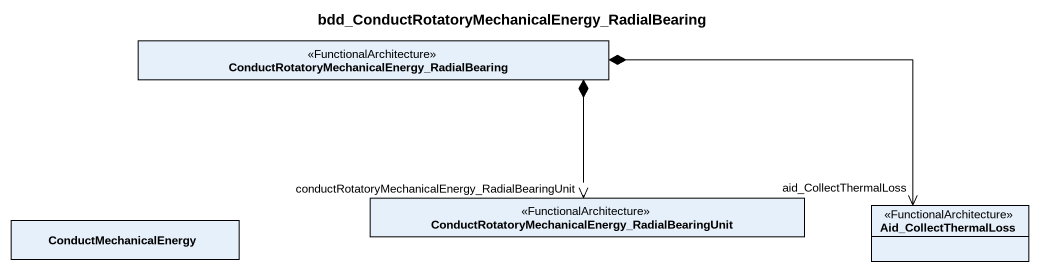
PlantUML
@startuml
title bdd_ConductRotatoryMechanicalEnergy_RadialBearing
hide circle
hide empty members
class "ConductRotatoryMechanicalEnergy_RadialBearing" as ConductRotatoryMechanicalEne <<FunctionalArchitecture>>
class ConductMechanicalEnergy
class "ConductRotatoryMechanicalEnergy_RadialBearingUnit" as ConductRotatoryMechanicalEne_2 <<FunctionalArchitecture>>
class Aid_CollectThermalLoss <<FunctionalArchitecture>>
ConductRotatoryMechanicalEne *--> "conductRotatoryMechanicalEnergy_RadialBearingUnit" ConductRotatoryMechanicalEne_2
ConductRotatoryMechanicalEne *-right-> "aid_CollectThermalLoss" Aid_CollectThermalLoss
@enduml
